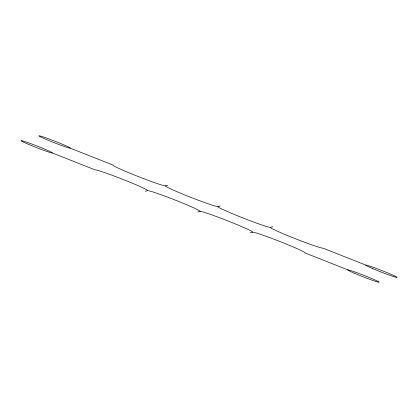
<?xml version="1.0" encoding="UTF-8"?>
<svg xmlns="http://www.w3.org/2000/svg" width="418" height="418" viewBox="0 0 418 418"><rect width="100%" height="100%" fill="white"/><g stroke="black" fill="none" stroke-linecap="round" stroke-linejoin="round"><path stroke-width="0.63" d="M145.312 191.24L147.559 190.639A28.272 1.379 21.4 0 1 176.035 200.421A28.272 1.379 21.4 0 1 200.018 211.393A28.272 1.379 21.4 0 1 228.494 221.174A28.272 1.379 21.4 0 1 252.477 232.152A28.272 1.379 21.4 0 1 280.953 241.928A28.272 1.379 21.4 0 1 304.936 252.906L347.745 269.84M113.064 165.094A28.272 1.379 21.4 0 0 137.047 176.072A28.272 1.379 21.4 0 0 165.523 185.848L167.77 185.247M197.771 211.994L200.018 211.393M165.523 185.848A28.272 1.379 21.4 0 0 189.506 196.826A28.272 1.379 21.4 0 0 217.982 206.607L220.229 206.006M250.23 232.753L252.477 232.152M217.982 206.607A28.272 1.379 21.4 0 0 241.965 217.579A28.272 1.379 21.4 0 0 270.441 227.361L272.688 226.76M70.255 148.16A16.887 0.826 21.4 0 0 47.918 138.551A16.887 0.826 21.4 0 0 45.593 139.168A16.887 0.826 21.4 0 0 70.255 148.16L112.625 164.922M365.708 265.049L322.9 248.114A28.272 1.379 21.4 0 1 294.424 238.338A28.272 1.379 21.4 0 1 270.441 227.361M52.292 152.951A16.887 0.826 21.4 0 0 29.95 143.343A16.887 0.826 21.4 0 0 27.63 143.959A16.887 0.826 21.4 0 0 52.292 152.951L94.661 169.713M95.1 169.886A28.272 1.379 21.4 0 1 123.576 179.662A28.272 1.379 21.4 0 1 147.559 190.639M354.417 273.252A16.887 0.826 21.4 0 0 379.079 282.239A16.887 0.826 21.4 0 0 356.742 272.63A16.887 0.826 21.4 0 0 354.417 273.252M372.381 268.46A16.887 0.826 21.4 0 0 397.043 277.447A16.887 0.826 21.4 0 0 374.706 267.839A16.887 0.826 21.4 0 0 372.381 268.46"/></g></svg>
